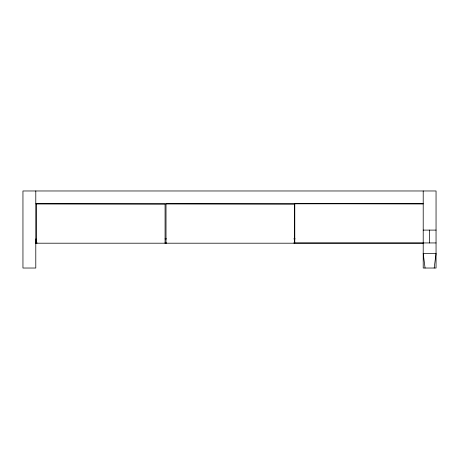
<?xml version="1.0" encoding="UTF-8"?>
<svg xmlns="http://www.w3.org/2000/svg" width="459" height="459" viewBox="0 0 459 459"><rect width="100%" height="100%" fill="white"/><g stroke="black" fill="none" stroke-linecap="round" stroke-linejoin="round"><path stroke-width="0.69" d="M35.791 243.115L37.219 242.943M434.185 268.027L436.05 253.408L423.209 253.408L425.068 268.027M35.791 203.813L423.209 203.813L294.781 203.561L294.781 242.943M423.209 230.102L436.05 230.102M165.033 238.875L166.531 238.875M293.72 238.875L295.154 238.875M165.033 242.943L166.531 242.943M293.72 242.943L436.05 242.943M35.791 243.201L423.209 243.201M429.63 230.102L429.63 242.943M423.209 190.973L423.209 268.027L436.05 268.027L436.05 190.973L22.95 190.973L22.95 268.027L35.791 268.027L35.791 190.973M294.437 243.201L294.437 204.071L166.015 203.813L166.015 243.201M165.074 243.201L165.074 204.071L36.651 203.813L36.651 243.201M35.94 238.875L35.94 242.943"/></g></svg>
